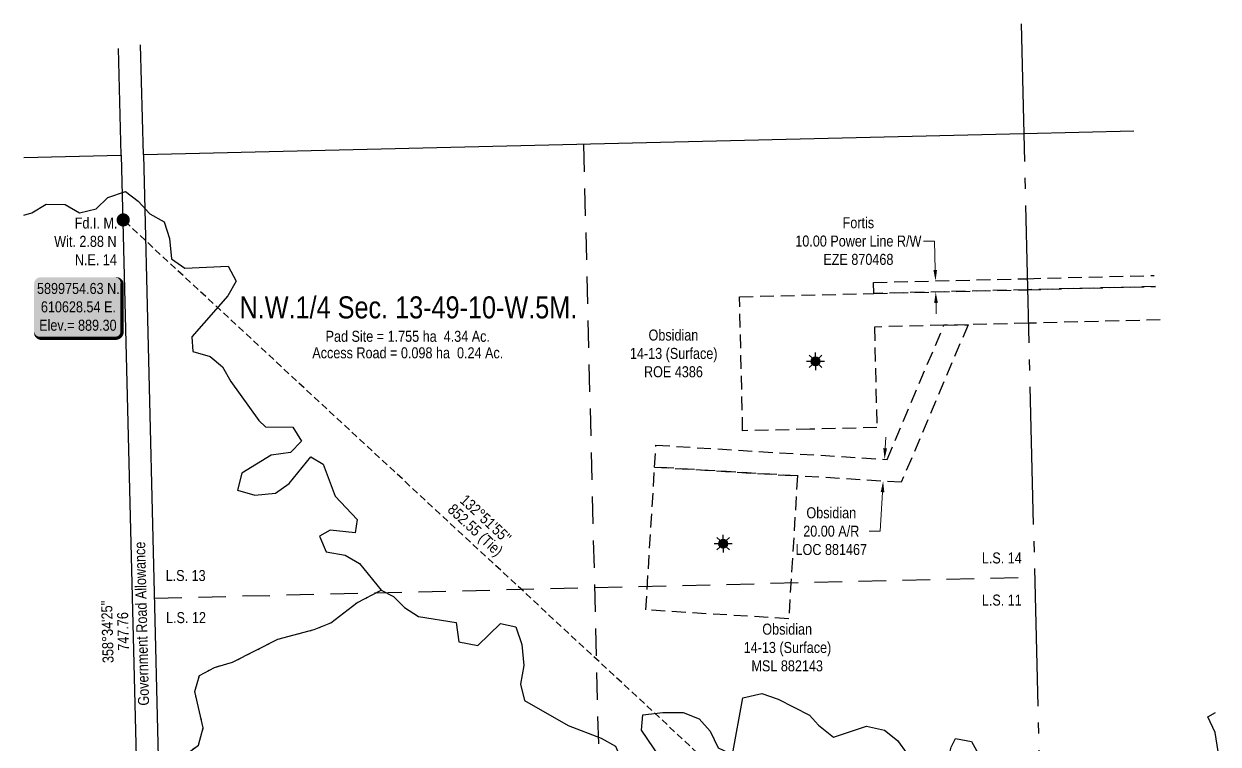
# Model space of a CAD drawing. Extents: x 609374 to 614901, y 5898079 to 5902642.
# Drawn here: x 610538 to 611623, y 5899278 to 5899933 of the extents above; entities that cross this region are included whole.
import ezdxf
from ezdxf.enums import TextEntityAlignment as Align

# ---------------------------------------------------------------- set-up
doc = ezdxf.new("R2010")
doc.units = 0
doc.header["$LTSCALE"] = 5
doc.header["$PDSIZE"] = 0.5
for name, pattern in [('foc-ACCESSROAD', [3.75, 2.5, -1.25]), ('foc-FLOWLINE', [3.75, 2.5, -1.25]), ('foc-LSD', [8, 5, -3]), ('foc-QUARTERLINE', [33, 25, -3, 2, -3]), ('foc-TIELINE', [1.875, 1.25, -0.625]), ('foc-WHEELTRACKS', [2, 0.4, -1.6])]:
    doc.linetypes.add(name, pattern=pattern)
doc.layers.get('Defpoints').update_dxf_attribs({"color": 9})
for name, color, linetype in [('C-AR', 13, 'foc-ACCESSROAD'), ('C-SYMBOL', 7, 'Continuous'), ('C-WS', 13, 'foc-ACCESSROAD'), ('C-WS-S', 8, 'Continuous'), ('DETAIL-T', 7, 'Continuous'), ('F-EZE', 190, 'foc-FLOWLINE'), ('L-AREAREQUIRED', 7, 'Continuous'), ('L-BD', 7, 'Continuous'), ('L-MON', 1, 'Continuous'), ('L-ROAD-T', 7, 'Continuous'), ('L-SEC', 7, 'Continuous'), ('L-SECQ', 8, 'foc-QUARTERLINE'), ('L-SECTION-LSD', 7, 'foc-LSD'), ('L-TIE', 7, 'foc-TIELINE'), ('L-TIE-T', 7, 'Continuous'), ('T-CREEK', 160, 'Continuous'), ('T-WATER-P3', 160, 'foc-WHEELTRACKS')]:
    doc.layers.add(name, color=color, linetype=linetype)
for name, color, linetype, lineweight in [('C-AR-T', 13, 'Continuous', 9), ('C-WS-T', 13, 'Continuous', 9), ('F-EZE-T', 190, 'Continuous', 9)]:
    doc.layers.add(name, color=color, linetype=linetype, lineweight=lineweight)
doc.styles.add('100L', font='ARIALN.TTF', dxfattribs={"height": 11})
doc.styles.add('175L', font='ARIALN.TTF', dxfattribs={"height": 20})
doc.styles.add('80', font='ARIALN.TTF', dxfattribs={"height": 10})
doc.styles.add('80CG', font='ARIALN.TTF', dxfattribs={"height": 10})
doc.styles.add('80L', font='ARIALN.TTF', dxfattribs={"height": 10})
doc.styles.add('80LS', font='ARIALNI.TTF', dxfattribs={"height": 10})
doc.styles.add('foc-LtypeFont', font='ARIALN.TTF', dxfattribs={"height": 7.35})
doc.linetypes.add('foc-TOPO-flowdirection-NOLINE', pattern='A,0,[">",foc-LtypeFont,S=0.3,R=0,X=0,Y=-0.945],-20,[">",foc-LtypeFont,S=0.3,R=0,X=0,Y=-0.945],0', length=20)
doc.dimstyles.new('Compass 5 000', dxfattribs={"dimscale": 5, "dimtxt": 9, "dimasz": 2, "dimexe": 0.2, "dimexo": 0.0625, "dimgap": 0.5, "dimtad": 0, "dimtih": 1, "dimtoh": 1, "dimzin": 0, "dimdsep": 46, "dimtxsty": '80CG', "dimcen": 0.1, "dimse1": 1, "dimse2": 1, "dimclrd": 256, "dimclrt": 256, "dimaunit": 1, "dimadec": 4, "dimazin": 0, "dimtfac": 0.06, "dimtofl": 0, "dimtmove": 0, "dimatfit": 1, "dimfxl": 0.2, "dimtolj": 1, "dimtzin": 0, "dimlwd": -1, "dimarcsym": 0})

# ---------------------------------------------------------------- blocks, each defined once
blk = doc.blocks.new('*D446')
at = {"layer": 'Defpoints', "color": 0, "transparency": 16777216}
for p in [(611366.5, 5899699.2), (611414.6, 5899700.4), (611414.9, 5899690.4)]:
    blk.add_point(p, dxfattribs=at)
at = {"layer": 'F-EZE-T', "transparency": 16777216}
for p, q in [((611365.6, 5899735.4), (611355.6, 5899735.4)), ((611366.2, 5899709.2), (611365.6, 5899735.4)), ((611367, 5899679.2), (611367.2, 5899669.2))]:
    blk.add_line(p, q, dxfattribs=at)
for points in [[(611367.9, 5899709.3), (611364.6, 5899709.2), (611366.5, 5899699.2)], [(611368.6, 5899679.3), (611365.3, 5899679.2), (611366.7, 5899689.2)]]:
    blk.add_solid(points, dxfattribs=at)
at = {"layer": 'F-EZE-T', "transparency": 16777216, "insert": (611296.4, 5899735.4), "char_height": 10, "attachment_point": 5, "style": '80CG'}
blk.add_mtext('\\A1;Fortis\\P10.00 Power Line R/W\\PEZE 870468', dxfattribs=at)
blk = doc.blocks.new('*D477')
at = {"layer": 'C-AR-T', "transparency": 16777216}
for p, q in [((611320.8, 5899547.2), (611321.4, 5899557.2)), ((611318.3, 5899507.3), (611316.1, 5899471.8)), ((611316.1, 5899471.8), (611306.1, 5899471.8))]:
    blk.add_line(p, q, dxfattribs=at)
for points in [[(611319.1, 5899547.3), (611322.4, 5899547.1), (611320.2, 5899537.2)], [(611316.7, 5899507.4), (611320, 5899507.2), (611318.9, 5899517.3)]]:
    blk.add_solid(points, dxfattribs=at)
at = {"layer": 'Defpoints', "color": 0, "transparency": 16777216}
for p in [(611310.1, 5899537.8), (611308.8, 5899517.9), (611318.9, 5899517.3)]:
    blk.add_point(p, dxfattribs=at)
at = {"layer": 'C-AR-T', "transparency": 16777216, "insert": (611271.8, 5899471.8), "char_height": 10, "attachment_point": 5, "style": '80CG'}
blk.add_mtext('\\A1;Obsidian\\P20.00 A/R^JLOC 881467', dxfattribs=at)
blk = doc.blocks.new('fdia')
at = {"color": 255, "const_width": 1}
blk.add_lwpolyline([(-0.5, 0, 1), (0.5, 0, 1)], format="xyb", close=True, dxfattribs=at)
blk = doc.blocks.new('Fdiaa')
blk.add_blockref('fdia', (0, 0))
blk = doc.blocks.new('fdib')
at = {"color": 1, "const_width": 1.6}
blk.add_lwpolyline([(-0.4, 0, 1), (0.4, 0, 1)], format="xyb", close=True, dxfattribs=at)
at = {"color": 1}
blk.add_circle((0, 0), 0.8, dxfattribs=at)
blk = doc.blocks.new('Fdibb')
blk.add_blockref('fdib', (0, 0))
blk = doc.blocks.new('fdicc')
for name in ['Fdibb', 'Fdiaa']:
    blk.add_blockref(name, (0, 0))
blk = doc.blocks.new('FDI')
blk.add_blockref('fdicc', (0, 0))
blk = doc.blocks.new('*U493')
h = blk.add_hatch(color=254)
edge = h.paths.add_edge_path()
edge.add_line((-34, -28.5), (34, -28.5))
edge.add_arc((34, -22.5), 6, 270, 360)
edge.add_line((40, -22.5), (40, 21))
edge.add_arc((34, 21), 6, 0, 90)
edge.add_line((34, 27), (-34, 27))
edge.add_arc((-34, 21), 6, 90, 180)
edge.add_line((-40, 21), (-40, -22.5))
edge.add_arc((-34, -22.5), 6, 180, 270)
at = {"color": 1, "flags": 128}
blk.add_lwpolyline([(-34, -28.5, 3, 3, 0), (34, -28.5, 3, 3, 0.414214), (40, -22.5, 3, 3, 0), (40, 21, 3, 0, 0.414214), (34, 27, 0, 0, 0), (-34, 27, 0, 0, 0.414214), (-40, 21, 0, 0, 0), (-40, -22.5, 0, 3, 0.414214)], format="xyseb", close=True, dxfattribs=at)
blk.add_lwpolyline([(-7.8, -16, 0, 10, 0), (0, 0, 5, 5, 0)], format="xyseb", dxfattribs=at)
at = {"color": 1, "style": '80'}
blk.add_attdef('ENTER_TEXT_001', (-36, -5), '', height=10, dxfattribs=at)
blk = doc.blocks.new('GAS')
h = blk.add_hatch(color=255)
h.dxf.hatch_style = 1
edge = h.paths.add_edge_path()
edge.add_arc((0, 0), 0.9, 0, 360)
for p, q in [((-0.81, 0), (-1.62, 0)), ((-0.57, 0.57), (-1.14, 1.14)), ((0, 0.81), (0, 1.62)), ((0.57, 0.57), (1.14, 1.14)), ((1.62, 0), (0.81, 0)), ((-0.57, -0.57), (-1.14, -1.14)), ((0, -0.81), (0, -1.62)), ((1.14, -1.14), (0.57, -0.57))]:
    blk.add_line(p, q)
blk.add_circle((0, 0), 0.8)

msp = doc.modelspace()

# ---------------------------------------------------------------- linework, layer by layer
at = {"layer": 'C-AR'}
msp.add_lwpolyline([(611241.094, 5899522.051), (611111.321, 5899530.046), (611112.55, 5899550.011), (611322.483, 5899537.079), (611374.089, 5899658.902), (611396.044, 5899659.447), (611335.38, 5899516.243), (611241.094, 5899522.051)], close=True, dxfattribs=at)
at = {"layer": 'C-WS'}
msp.add_lwpolyline([(611570.727, 5899663.774), (611450.536, 5899660.797), (611396.044, 5899659.447), (611374.089, 5899658.902), (611311.065, 5899657.341), (611313.196, 5899565.912), (611252.244, 5899564.49), (611191.29, 5899563.069), (611188.452, 5899684.798), (611310.355, 5899687.817), (611449.786, 5899691.271), (611566.444, 5899694.161)], dxfattribs=at)
msp.add_lwpolyline([(611241.094, 5899522.051), (611233.1, 5899392.277), (611103.326, 5899400.271), (611111.321, 5899530.046), (611241.094, 5899522.051)], close=True, dxfattribs=at)
at = {"layer": 'F-EZE'}
msp.add_lwpolyline([(611566.444, 5899694.161), (611449.786, 5899691.271), (611310.355, 5899687.817), (611310.122, 5899697.816), (611449.539, 5899701.27), (611565.038, 5899704.131)], dxfattribs=at)
at = {"layer": 'L-SEC'}
for p, q in [((610626.759, 5899813.39), (610624.308, 5899910.279)), ((610646.862, 5899813.867), (610644.336, 5899913.739)), ((611546.567, 5899835.163), (611446.619, 5899832.832)), ((611446.619, 5899832.832), (610646.862, 5899813.867)), ((610538.281, 5899811.505), (610626.759, 5899813.39)), ((610626.759, 5899813.39), (610646.64, 5899007.712)), ((610646.862, 5899813.867), (610666.743, 5899008.202))]:
    msp.add_line(p, q, dxfattribs=at)
at = {"layer": 'L-SECQ', "flags": 128}
msp.add_lwpolyline([(611444.202, 5899932.765), (611446.619, 5899832.832), (611465.71, 5899057.654)], dxfattribs=at)
at = {"layer": 'L-SECTION-LSD', "flags": 128}
for points in [[(611046.747, 5899823.326), (611066.596, 5899017.938)], [(610656.802, 5899411.035), (611456.534, 5899430.253)]]:
    msp.add_lwpolyline(points, dxfattribs=at)
at = {"layer": 'T-CREEK', "flags": 128}
for points in [[(610538.283, 5899758.889), (610545.606, 5899761.042), (610558.577, 5899768.839), (610575.669, 5899768.574), (610588.776, 5899761.128), (610604.046, 5899764.659), (610614.673, 5899774.936), (610630.583, 5899780.377), (610641.974, 5899771.724), (610652.735, 5899760.03), (610665.661, 5899752.881), (610670.559, 5899737.621), (610672.509, 5899719.179), (610684.433, 5899710.71), (610724.015, 5899712.551), (610731.22, 5899699.036), (610723.717, 5899685.693), (610690.822, 5899648.305), (610691.834, 5899634.977), (610707.414, 5899630.647), (610718.572, 5899621.28), (610726.372, 5899607.891), (610751.696, 5899572.33), (610757.699, 5899566.787), (610782.532, 5899566.47), (610790.445, 5899553.739), (610780.415, 5899543.407), (610762.812, 5899540.81), (610736.282, 5899524.438), (610732.488, 5899509.101), (610748.128, 5899504.597), (610766.989, 5899506.251), (610779.175, 5899515.291), (610799.028, 5899539.286), (610810.163, 5899532.657), (610821.198, 5899503.518), (610841.036, 5899482.319), (610839.117, 5899470.392), (610816.468, 5899472.87), (610806.752, 5899467.424), (610812.774, 5899453.01), (610830.129, 5899449.946), (610843.175, 5899442.62), (610862.92, 5899418.263)], [(610862.92, 5899418.263), (610874.048, 5899412.407), (610884.081, 5899402.434), (610896.835, 5899394.389), (610931.002, 5899388.858), (610933.539, 5899371.375), (610950.718, 5899367.956), (610971.202, 5899388.024), (610985.283, 5899384.816), (610990.663, 5899369.024), (610992.559, 5899349.928), (610989.554, 5899332.811), (610993.14, 5899317.958), (611032.639, 5899295.383), (611062.692, 5899283.861), (611075.62, 5899276.415)], [(611181.974, 5899268.845), (611191.461, 5899320.316), (611208.634, 5899324.339), (611223.624, 5899319.352), (611251.859, 5899304.656), (611260.156, 5899295.679), (611273.712, 5899284.664), (611303.871, 5899294.756), (611320.28, 5899290.913), (611331.913, 5899281.667), (611349.456, 5899257.469)], [(611115.899, 5899266.65), (611099.428, 5899290.916), (611100.672, 5899305.039), (611118.875, 5899307.107), (611137.275, 5899307.032), (611151.736, 5899301.206), (611161.896, 5899290.281), (611169.118, 5899274.923)], [(611623.236, 5899271.748), (611620.466, 5899288.813), (611613.789, 5899303.043), (611620.985, 5899307.253)], [(611380.617, 5899275.491), (611384.773, 5899283.504), (611399.208, 5899280.656), (611421.537, 5899240.423)]]:
    msp.add_lwpolyline(points, dxfattribs=at)
at = {"layer": 'T-WATER-P3', "linetype": 'foc-TOPO-flowdirection-NOLINE', "flags": 128}
for points in [[(610538.283, 5899758.889), (610545.606, 5899761.042), (610558.577, 5899768.839), (610575.669, 5899768.574), (610588.776, 5899761.128), (610604.046, 5899764.659), (610614.673, 5899774.936), (610630.583, 5899780.377), (610641.974, 5899771.724), (610652.735, 5899760.03), (610665.661, 5899752.881), (610670.559, 5899737.621), (610672.509, 5899719.179), (610684.433, 5899710.71), (610724.015, 5899712.551), (610731.22, 5899699.036), (610723.717, 5899685.693), (610690.822, 5899648.305), (610691.834, 5899634.977), (610707.414, 5899630.647), (610718.572, 5899621.28), (610726.372, 5899607.891), (610751.696, 5899572.33), (610757.699, 5899566.787), (610782.532, 5899566.47), (610790.445, 5899553.739), (610780.415, 5899543.407), (610762.812, 5899540.81), (610736.282, 5899524.438), (610732.488, 5899509.101), (610748.128, 5899504.597), (610766.989, 5899506.251), (610779.175, 5899515.291), (610799.028, 5899539.286), (610810.163, 5899532.657), (610821.198, 5899503.518), (610841.036, 5899482.319), (610839.117, 5899470.392), (610816.468, 5899472.87), (610806.752, 5899467.424), (610812.774, 5899453.01), (610830.129, 5899449.946), (610843.175, 5899442.62), (610862.92, 5899418.263)], [(610547.655, 5899201.68), (610548.826, 5899203.311), (610564.321, 5899208.567), (610581.971, 5899205.69), (610601.618, 5899206.042), (610629.966, 5899218.918), (610641.015, 5899228.542), (610659.936, 5899250.207), (610696.791, 5899277.39), (610701.296, 5899293.091), (610693.5, 5899326.128), (610697.718, 5899340.755), (610711.348, 5899348.14), (610727.919, 5899352.754), (610769.116, 5899373.724), (610801.967, 5899382.412), (610817.275, 5899388.562), (610840.752, 5899406.873), (610862.92, 5899418.263)], [(610862.92, 5899418.263), (610874.048, 5899412.407), (610884.081, 5899402.434), (610896.835, 5899394.389), (610931.002, 5899388.858), (610933.539, 5899371.375), (610950.718, 5899367.956), (610971.202, 5899388.024), (610985.283, 5899384.816), (610990.663, 5899369.024), (610992.559, 5899349.928), (610989.554, 5899332.811), (610993.14, 5899317.958), (611032.639, 5899295.383), (611062.692, 5899283.861), (611075.62, 5899276.415), (611081.698, 5899262.415), (611084.6, 5899244.102), (611100.871, 5899242.283), (611113.112, 5899251.859), (611115.899, 5899266.65), (611099.428, 5899290.916), (611100.672, 5899305.039), (611118.875, 5899307.107), (611137.275, 5899307.032), (611151.736, 5899301.206), (611161.896, 5899290.281), (611169.118, 5899274.923), (611181.974, 5899268.845), (611191.461, 5899320.316), (611208.634, 5899324.339), (611223.624, 5899319.352), (611251.859, 5899304.656), (611260.156, 5899295.679), (611273.712, 5899284.664), (611303.871, 5899294.756), (611320.28, 5899290.913), (611331.913, 5899281.667), (611349.456, 5899257.469), (611367.981, 5899256.741), (611378.726, 5899267.076), (611380.617, 5899275.491), (611384.773, 5899283.504), (611399.208, 5899280.656), (611421.537, 5899240.423), (611431.631, 5899230.329), (611445.714, 5899226.765), (611490.303, 5899227.934), (611508.143, 5899230.593), (611527.267, 5899229.514), (611542.101, 5899235.36), (611552.957, 5899246.83), (611565.387, 5899255.217), (611584.073, 5899256.394), (611600.716, 5899253.03), (611615.736, 5899258.104), (611623.236, 5899271.748), (611620.466, 5899288.813), (611613.789, 5899303.043), (611620.985, 5899307.253)]]:
    msp.add_lwpolyline(points, dxfattribs=at)
at = {"layer": 'T-WATER-P3', "flags": 128}
msp.add_lwpolyline([(610547.655, 5899201.68), (610548.826, 5899203.311), (610564.321, 5899208.567), (610581.971, 5899205.69), (610601.618, 5899206.042), (610629.966, 5899218.918), (610641.015, 5899228.542), (610659.936, 5899250.207), (610696.791, 5899277.39), (610701.296, 5899293.091), (610693.5, 5899326.128), (610697.718, 5899340.755), (610711.348, 5899348.14), (610727.919, 5899352.754), (610769.116, 5899373.724), (610801.967, 5899382.412), (610817.275, 5899388.562), (610840.752, 5899406.873), (610862.92, 5899418.263)], dxfattribs=at)

# ---------------------------------------------------------------- block references
at = {"layer": 'C-WS-S', "color": 3, "xscale": 5, "yscale": 5, "zscale": 5}
for p in [(611257.522, 5899626.121), (611173.573, 5899460.452)]:
    msp.add_blockref('GAS', p, dxfattribs=at)
at = {"layer": 'DETAIL-T', "color": 3}
ref = msp.add_blockref('*U493', (610587.514, 5899675.604), dxfattribs=dict(at, xscale=0.99961, yscale=0.99961, zscale=0.99961))
ref.add_attrib('ENTER_TEXT_001', '5899754.63 N.', (610550.209, 5899687.372), dxfattribs={"layer": '0', "color": 1, "height": 9.9961, "style": '80'})
ref.add_attrib('ENTER_TEXT_002', '610628.54 E.', (610553.731, 5899670.671), dxfattribs={"layer": '0', "color": 1, "height": 9.9961, "style": '80'})
ref.add_attrib('ENTER_TEXT_003', 'Elev.= 889.30', (610552.163, 5899653.97), dxfattribs={"layer": '0', "color": 1, "height": 9.9961, "style": '80'})
at = {"layer": 'L-MON', "color": 3, "xscale": 4.99805, "yscale": 4.99805, "zscale": 4.99805}
msp.add_blockref('FDI', (610628.54, 5899754.632), dxfattribs=at)

# ---------------------------------------------------------------- texts
at = {"layer": 'C-SYMBOL', "color": 3, "style": '175L'}
msp.add_text('N.W.1/4 Sec. 13-49-10-W.5M.', height=20, dxfattribs=at).set_placement((610887.623, 5899659.189), align=Align.BOTTOM_CENTER)
at = {"layer": 'C-WS-T', "char_height": 10, "attachment_point": 1, "style": '80L'}
for s, width, insert in [('\\pi21.934;Obsidian\\P\\pi5.0171;14-13 (Surface)\\P\\pi17.817;ROE 4386', 87.70132, (611083.831, 5899655.034)), ('\\pi21.68;Obsidian\\P\\pi4.763;14-13 (Surface)\\P\\pi11.813;MSL 882143', 87.19307, (611187.44, 5899387.85))]:
    msp.add_mtext_dynamic_manual_height_columns(s, width=width, gutter_width=50, heights=[0], dxfattribs=dict(at, insert=insert))
at = {"layer": 'L-AREAREQUIRED', "color": 5, "char_height": 9.9961, "attachment_point": 8, "style": '80L'}
for s, insert in [('Pad Site = 1.755 ha  4.34 Ac.', (610887.045, 5899643.768)), ('Access Road = 0.098 ha  0.24 Ac.', (610887.045, 5899628.767))]:
    msp.add_mtext(s, dxfattribs=dict(at, insert=insert))
at = {"layer": 'L-BD', "color": 3, "style": '80L'}
for s, p in [("358°34'25''", (610614.108, 5899380.421)), ('747.76', (610628.348, 5899380.776))]:
    msp.add_text(s, height=9.9961, rotation=91.426, dxfattribs=at).set_placement(p, align=Align.MIDDLE)
at = {"layer": 'L-MON', "insert": (610565.545, 5899756.846), "char_height": 9.9961, "attachment_point": 1, "style": '80LS'}
msp.add_mtext_dynamic_manual_height_columns('\\pi18.927;{\\fArial Narrow|b0|i0|c0|p34;Fd.I. M.\\P\\pi0.27855;Wit. 2.88 N\\P\\pi19.037;N.E. 14}', width=55.80941, gutter_width=50, heights=[0], dxfattribs=at)
at = {"layer": 'L-ROAD-T', "style": '80L'}
msp.add_text('Government Road Allowance', height=10, rotation=91.410302, dxfattribs=at).set_placement((610645.235, 5899387.84), align=Align.MIDDLE_CENTER)
at = {"layer": 'L-TIE-T', "style": '80L'}
for s, p in [("132°51'55''", (610957.859, 5899483.074)), ('852.55 (Tie)', (610947.659, 5899472.084))]:
    msp.add_text(s, height=9.9961, rotation=317.1344, dxfattribs=at).set_placement(p, align=Align.MIDDLE)

# ---------------------------------------------------------------- dimensions: what is measured, and where the dimension line sits
at = {"layer": 'C-AR-T'}
dim = msp.add_linear_dim(base=(611318.941, 5899517.256), p1=(611310.055, 5899537.844), p2=(611308.825, 5899517.879), angle=266.474791, text='Obsidian\\P20.00 A/R^JLOC 881467', dimstyle='Compass 5 000', dxfattribs=at)
dim.commit()
dim.dimension.update_dxf_attribs({"geometry": '*D477', "text_midpoint": (611271.837, 5899471.765), "dimtype": 161})
at = {"layer": 'F-EZE-T'}
dim = msp.add_linear_dim(base=(611366.474, 5899699.212), p1=(611414.856, 5899690.406), p2=(611414.608, 5899700.405), angle=91.418981, text='Fortis\\P10.00 Power Line R/W\\PEZE 870468', dimstyle='Compass 5 000', dxfattribs=at)
dim.commit()
dim.dimension.update_dxf_attribs({"geometry": '*D446', "text_midpoint": (611296.437, 5899735.38), "dimtype": 161})

# ---------------------------------------------------------------- next in the draw order: texts
at = {"layer": 'L-SECTION-LSD', "char_height": 9.9961, "attachment_point": 1, "style": '100L', "bg_fill": 3, "box_fill_scale": 1.5, "bg_fill_color": 256, "bg_fill_transparency": 0}
for s, width, insert in [('L.S. 14', 36.9982, (611408.576, 5899452.529)), ('\\pi1.9024;L.S. 13', 36.83422, (610665.173, 5899436.578)), ('L.S. 11', 36.4495, (611408.576, 5899414.26)), ('\\pi2.2413;L.S. 12', 37.11172, (610665.173, 5899398.308))]:
    msp.add_mtext_dynamic_manual_height_columns(s, width=width, gutter_width=55, heights=[0], dxfattribs=dict(at, insert=insert))

# ---------------------------------------------------------------- next in the draw order: linework, layer by layer
at = {"layer": 'L-TIE', "flags": 128}
msp.add_lwpolyline([(611253.177, 5899174.882), (610628.54, 5899754.632)], dxfattribs=at)

doc.saveas('drawing.dxf')
